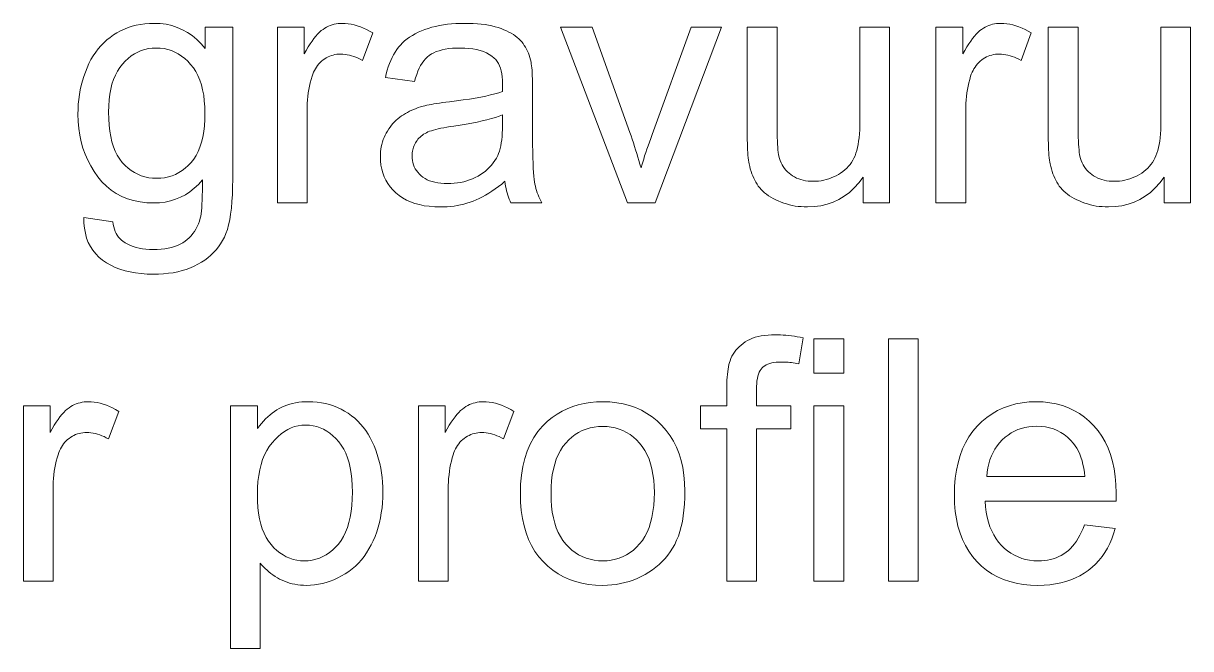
# Model space of a CAD drawing. Extents: x 0 to 594, y 0 to 521.
# Drawn here: x 242.64 to 257.09, y 88.38 to 96.11 of the extents above; entities that cross this region are included whole.
import ezdxf

# ---------------------------------------------------------------- set-up
doc = ezdxf.new("R2010")
doc.units = 0

msp = doc.modelspace()

# ---------------------------------------------------------------- linework, layer by layer
at = {"color": 7, "lineweight": 13}
for points in [[(243.386, 93.711), (243.744, 93.657), (243.749, 93.625), (243.756, 93.595), (243.764, 93.566), (243.774, 93.539), (243.786, 93.514), (243.799, 93.491), (243.814, 93.469), (243.831, 93.45), (243.849, 93.432), (243.868, 93.416), (243.897, 93.397), (243.927, 93.379), (243.96, 93.364), (243.994, 93.35), (244.031, 93.339), (244.069, 93.33), (244.11, 93.323), (244.152, 93.318), (244.196, 93.315), (244.243, 93.314), (244.293, 93.315), (244.341, 93.318), (244.386, 93.323), (244.429, 93.33), (244.47, 93.339), (244.508, 93.35), (244.544, 93.364), (244.578, 93.379), (244.609, 93.397), (244.638, 93.416), (244.665, 93.437), (244.69, 93.46), (244.713, 93.485), (244.735, 93.511), (244.755, 93.539), (244.772, 93.568), (244.789, 93.599), (244.803, 93.632), (244.815, 93.666), (244.826, 93.702), (244.832, 93.727), (244.836, 93.757), (244.841, 93.792), (244.844, 93.832), (244.847, 93.877), (244.85, 93.927), (244.851, 93.981), (244.852, 94.041), (244.853, 94.106), (244.853, 94.175), (244.803, 94.121), (244.751, 94.073), (244.697, 94.03), (244.641, 93.993), (244.582, 93.962), (244.52, 93.936), (244.457, 93.916), (244.39, 93.902), (244.322, 93.894), (244.251, 93.891), (244.164, 93.894), (244.08, 93.904), (244, 93.92), (243.925, 93.942), (243.854, 93.972), (243.786, 94.007), (243.723, 94.049), (243.664, 94.098), (243.609, 94.153), (243.557, 94.214), (243.511, 94.28), (243.469, 94.349), (243.432, 94.42), (243.4, 94.493), (243.373, 94.57), (243.351, 94.648), (243.334, 94.73), (243.322, 94.814), (243.314, 94.9), (243.312, 94.99), (243.313, 95.051), (243.316, 95.112), (243.322, 95.172), (243.33, 95.231), (243.34, 95.289), (243.352, 95.346), (243.367, 95.402), (243.384, 95.457), (243.403, 95.511), (243.424, 95.564), (243.448, 95.615), (243.473, 95.664), (243.501, 95.711), (243.531, 95.755), (243.562, 95.797), (243.596, 95.836), (243.632, 95.873), (243.669, 95.908), (243.709, 95.94), (243.751, 95.97), (243.794, 95.997), (243.839, 96.021), (243.886, 96.043), (243.934, 96.062), (243.983, 96.077), (244.034, 96.09), (244.087, 96.1), (244.141, 96.107), (244.196, 96.112), (244.253, 96.113), (244.329, 96.11), (244.402, 96.101), (244.472, 96.085), (244.539, 96.063), (244.604, 96.035), (244.666, 96.001), (244.726, 95.961), (244.782, 95.914), (244.836, 95.861), (244.888, 95.802), (244.888, 96.064), (245.227, 96.064), (245.227, 94.185), (245.226, 94.087), (245.223, 93.994), (245.218, 93.908), (245.211, 93.827), (245.201, 93.752), (245.19, 93.683), (245.177, 93.62), (245.161, 93.563), (245.144, 93.511), (245.124, 93.466), (245.102, 93.425), (245.078, 93.385), (245.051, 93.347), (245.022, 93.311), (244.99, 93.277), (244.956, 93.244), (244.92, 93.213), (244.881, 93.184), (244.84, 93.157), (244.797, 93.132), (244.751, 93.108), (244.703, 93.087), (244.653, 93.069), (244.601, 93.053), (244.547, 93.039), (244.49, 93.028), (244.432, 93.02), (244.372, 93.014), (244.309, 93.01), (244.245, 93.009), (244.169, 93.01), (244.095, 93.016), (244.025, 93.024), (243.958, 93.037), (243.894, 93.052), (243.832, 93.072), (243.774, 93.094), (243.719, 93.121), (243.666, 93.15), (243.617, 93.184), (243.571, 93.22), (243.531, 93.261), (243.495, 93.305), (243.465, 93.352), (243.439, 93.403), (243.419, 93.457), (243.403, 93.515), (243.392, 93.577), (243.386, 93.642)], [(245.78, 93.891), (245.78, 96.064), (246.111, 96.064), (246.111, 95.735), (246.136, 95.779), (246.161, 95.821), (246.186, 95.859), (246.21, 95.894), (246.233, 95.926), (246.257, 95.955), (246.279, 95.981), (246.302, 96.004), (246.324, 96.023), (246.346, 96.039), (246.367, 96.053), (246.389, 96.066), (246.412, 96.077), (246.435, 96.087), (246.458, 96.095), (246.482, 96.101), (246.507, 96.106), (246.531, 96.11), (246.556, 96.112), (246.582, 96.113), (246.619, 96.112), (246.657, 96.108), (246.694, 96.102), (246.732, 96.094), (246.77, 96.083), (246.808, 96.07), (246.846, 96.055), (246.884, 96.037), (246.922, 96.017), (246.961, 95.994), (246.834, 95.653), (246.807, 95.668), (246.78, 95.681), (246.753, 95.693), (246.726, 95.704), (246.699, 95.713), (246.672, 95.72), (246.645, 95.725), (246.618, 95.729), (246.591, 95.732), (246.564, 95.732), (246.54, 95.732), (246.516, 95.73), (246.493, 95.726), (246.471, 95.721), (246.449, 95.714), (246.428, 95.706), (246.407, 95.697), (246.386, 95.686), (246.366, 95.674), (246.347, 95.66), (246.328, 95.645), (246.31, 95.629), (246.294, 95.611), (246.279, 95.593), (246.264, 95.573), (246.251, 95.552), (246.239, 95.531), (246.228, 95.508), (246.218, 95.483), (246.21, 95.458), (246.198, 95.419), (246.187, 95.378), (246.178, 95.337), (246.17, 95.295), (246.163, 95.253), (246.158, 95.209), (246.154, 95.165), (246.151, 95.12), (246.149, 95.075), (246.148, 95.029), (246.148, 93.891)], [(248.598, 94.159), (248.557, 94.125), (248.516, 94.093), (248.476, 94.064), (248.436, 94.036), (248.397, 94.01), (248.358, 93.987), (248.319, 93.965), (248.28, 93.946), (248.242, 93.929), (248.204, 93.913), (248.166, 93.9), (248.127, 93.887), (248.088, 93.877), (248.048, 93.867), (248.008, 93.86), (247.967, 93.853), (247.925, 93.848), (247.883, 93.844), (247.841, 93.842), (247.798, 93.842), (247.728, 93.843), (247.661, 93.849), (247.598, 93.857), (247.538, 93.87), (247.481, 93.885), (247.427, 93.905), (247.377, 93.927), (247.331, 93.954), (247.287, 93.983), (247.247, 94.017), (247.211, 94.053), (247.178, 94.09), (247.149, 94.13), (247.124, 94.172), (247.103, 94.216), (247.085, 94.262), (247.072, 94.309), (247.062, 94.359), (247.057, 94.41), (247.055, 94.464), (247.055, 94.495), (247.058, 94.526), (247.061, 94.557), (247.066, 94.587), (247.073, 94.616), (247.081, 94.645), (247.09, 94.674), (247.101, 94.701), (247.114, 94.729), (247.127, 94.755), (247.142, 94.781), (247.158, 94.806), (247.175, 94.83), (247.193, 94.853), (247.211, 94.874), (247.231, 94.895), (247.251, 94.915), (247.272, 94.933), (247.295, 94.951), (247.318, 94.967), (247.341, 94.983), (247.366, 94.997), (247.391, 95.011), (247.417, 95.025), (247.443, 95.037), (247.47, 95.049), (247.497, 95.06), (247.525, 95.07), (247.553, 95.079), (247.583, 95.088), (247.605, 95.094), (247.63, 95.099), (247.658, 95.105), (247.687, 95.11), (247.719, 95.116), (247.753, 95.121), (247.789, 95.127), (247.827, 95.132), (247.867, 95.138), (247.91, 95.143), (247.997, 95.154), (248.079, 95.165), (248.157, 95.177), (248.229, 95.189), (248.297, 95.201), (248.361, 95.214), (248.419, 95.228), (248.473, 95.241), (248.522, 95.255), (248.567, 95.27), (248.567, 95.285), (248.568, 95.298), (248.568, 95.31), (248.568, 95.322), (248.569, 95.332), (248.569, 95.341), (248.569, 95.349), (248.569, 95.356), (248.569, 95.362), (248.569, 95.366), (248.568, 95.41), (248.565, 95.451), (248.56, 95.489), (248.552, 95.525), (248.543, 95.558), (248.531, 95.588), (248.518, 95.616), (248.502, 95.641), (248.484, 95.664), (248.465, 95.683), (248.435, 95.707), (248.403, 95.728), (248.368, 95.747), (248.33, 95.763), (248.289, 95.777), (248.246, 95.788), (248.2, 95.797), (248.151, 95.803), (248.099, 95.807), (248.045, 95.808), (247.995, 95.807), (247.947, 95.805), (247.901, 95.8), (247.859, 95.794), (247.819, 95.785), (247.782, 95.775), (247.748, 95.764), (247.716, 95.75), (247.688, 95.734), (247.661, 95.717), (247.637, 95.698), (247.615, 95.675), (247.593, 95.65), (247.573, 95.622), (247.554, 95.591), (247.536, 95.557), (247.52, 95.521), (247.505, 95.482), (247.491, 95.44), (247.478, 95.395), (247.118, 95.444), (247.129, 95.489), (247.14, 95.533), (247.153, 95.575), (247.168, 95.615), (247.183, 95.653), (247.2, 95.689), (247.218, 95.724), (247.237, 95.757), (247.258, 95.788), (247.28, 95.817), (247.303, 95.845), (247.329, 95.872), (247.356, 95.897), (247.386, 95.921), (247.417, 95.943), (247.451, 95.964), (247.487, 95.984), (247.524, 96.003), (247.564, 96.02), (247.605, 96.036), (247.648, 96.051), (247.693, 96.064), (247.739, 96.075), (247.786, 96.085), (247.835, 96.094), (247.885, 96.101), (247.936, 96.106), (247.989, 96.11), (248.043, 96.112), (248.098, 96.113), (248.153, 96.112), (248.206, 96.11), (248.256, 96.107), (248.304, 96.103), (248.351, 96.097), (248.395, 96.09), (248.437, 96.081), (248.477, 96.071), (248.515, 96.06), (248.551, 96.048), (248.584, 96.034), (248.617, 96.02), (248.647, 96.005), (248.675, 95.99), (248.702, 95.974), (248.726, 95.957), (248.749, 95.939), (248.77, 95.921), (248.789, 95.902), (248.806, 95.883), (248.822, 95.863), (248.837, 95.841), (248.851, 95.819), (248.864, 95.795), (248.876, 95.771), (248.887, 95.745), (248.897, 95.718), (248.906, 95.691), (248.914, 95.662), (248.921, 95.632), (248.924, 95.612), (248.928, 95.588), (248.93, 95.562), (248.933, 95.533), (248.935, 95.5), (248.936, 95.465), (248.938, 95.426), (248.939, 95.385), (248.939, 95.34), (248.939, 95.292), (248.939, 94.801), (248.94, 94.702), (248.94, 94.611), (248.942, 94.527), (248.943, 94.451), (248.945, 94.382), (248.948, 94.321), (248.951, 94.267), (248.954, 94.221), (248.958, 94.183), (248.963, 94.152), (248.968, 94.125), (248.974, 94.098), (248.981, 94.071), (248.989, 94.045), (248.998, 94.018), (249.008, 93.992), (249.018, 93.967), (249.03, 93.941), (249.043, 93.916), (249.056, 93.891), (248.671, 93.891), (248.66, 93.914), (248.65, 93.938), (248.641, 93.963), (248.632, 93.989), (248.624, 94.015), (248.617, 94.042), (248.611, 94.07), (248.606, 94.099), (248.601, 94.128)], [(253.933, 93.891), (253.933, 96.064), (254.264, 96.064), (254.264, 95.735), (254.289, 95.779), (254.314, 95.821), (254.338, 95.859), (254.363, 95.894), (254.386, 95.926), (254.409, 95.955), (254.432, 95.981), (254.455, 96.004), (254.477, 96.023), (254.498, 96.039), (254.52, 96.053), (254.542, 96.066), (254.565, 96.077), (254.588, 96.087), (254.611, 96.095), (254.635, 96.101), (254.659, 96.106), (254.684, 96.11), (254.709, 96.112), (254.735, 96.113), (254.772, 96.112), (254.81, 96.108), (254.847, 96.102), (254.885, 96.094), (254.923, 96.083), (254.96, 96.07), (254.999, 96.055), (255.037, 96.037), (255.075, 96.017), (255.113, 95.994), (254.986, 95.653), (254.959, 95.668), (254.932, 95.681), (254.905, 95.693), (254.878, 95.704), (254.851, 95.713), (254.824, 95.72), (254.797, 95.725), (254.77, 95.729), (254.743, 95.732), (254.716, 95.732), (254.692, 95.732), (254.669, 95.73), (254.646, 95.726), (254.624, 95.721), (254.602, 95.714), (254.58, 95.706), (254.559, 95.697), (254.539, 95.686), (254.519, 95.674), (254.499, 95.66), (254.481, 95.645), (254.463, 95.629), (254.447, 95.611), (254.431, 95.593), (254.417, 95.573), (254.404, 95.552), (254.392, 95.531), (254.381, 95.508), (254.371, 95.483), (254.362, 95.458), (254.351, 95.419), (254.34, 95.378), (254.331, 95.337), (254.323, 95.295), (254.316, 95.253), (254.311, 95.209), (254.306, 95.165), (254.303, 95.12), (254.302, 95.075), (254.301, 95.029), (254.301, 93.891)], [(250.114, 93.891), (249.287, 96.064), (249.676, 96.064), (250.143, 94.762), (250.158, 94.72), (250.172, 94.678), (250.187, 94.635), (250.201, 94.591), (250.215, 94.548), (250.229, 94.504), (250.243, 94.459), (250.256, 94.415), (250.269, 94.37), (250.282, 94.325), (250.292, 94.36), (250.303, 94.396), (250.315, 94.434), (250.327, 94.473), (250.341, 94.514), (250.355, 94.556), (250.37, 94.599), (250.385, 94.644), (250.402, 94.69), (250.419, 94.738), (250.902, 96.064), (251.28, 96.064), (250.458, 93.891)], [(253.03, 93.891), (253.03, 94.21), (252.978, 94.14), (252.921, 94.077), (252.861, 94.022), (252.798, 93.974), (252.731, 93.934), (252.66, 93.901), (252.586, 93.875), (252.508, 93.856), (252.426, 93.845), (252.341, 93.842), (252.302, 93.842), (252.265, 93.845), (252.227, 93.848), (252.191, 93.853), (252.155, 93.86), (252.119, 93.868), (252.084, 93.878), (252.049, 93.889), (252.015, 93.901), (251.981, 93.915), (251.949, 93.93), (251.918, 93.946), (251.889, 93.963), (251.862, 93.98), (251.836, 93.998), (251.812, 94.017), (251.79, 94.037), (251.77, 94.057), (251.751, 94.079), (251.734, 94.1), (251.718, 94.123), (251.703, 94.147), (251.69, 94.172), (251.677, 94.198), (251.665, 94.225), (251.654, 94.252), (251.644, 94.281), (251.635, 94.311), (251.627, 94.342), (251.62, 94.374), (251.616, 94.397), (251.612, 94.422), (251.609, 94.45), (251.606, 94.481), (251.603, 94.514), (251.601, 94.549), (251.6, 94.588), (251.599, 94.628), (251.598, 94.672), (251.598, 94.717), (251.598, 96.064), (251.966, 96.064), (251.966, 94.859), (251.966, 94.803), (251.967, 94.751), (251.968, 94.702), (251.97, 94.658), (251.972, 94.617), (251.974, 94.58), (251.977, 94.547), (251.98, 94.517), (251.984, 94.492), (251.989, 94.47), (251.996, 94.441), (252.006, 94.414), (252.016, 94.388), (252.029, 94.364), (252.043, 94.34), (252.058, 94.318), (252.075, 94.297), (252.094, 94.277), (252.114, 94.259), (252.136, 94.242), (252.159, 94.226), (252.183, 94.212), (252.208, 94.199), (252.234, 94.189), (252.262, 94.18), (252.29, 94.172), (252.32, 94.166), (252.35, 94.162), (252.382, 94.16), (252.414, 94.159), (252.447, 94.16), (252.48, 94.162), (252.512, 94.166), (252.544, 94.172), (252.575, 94.18), (252.606, 94.189), (252.636, 94.2), (252.666, 94.213), (252.696, 94.228), (252.725, 94.244), (252.753, 94.261), (252.78, 94.28), (252.805, 94.3), (252.828, 94.321), (252.849, 94.344), (252.869, 94.368), (252.887, 94.393), (252.903, 94.419), (252.918, 94.446), (252.931, 94.475), (252.942, 94.506), (252.953, 94.539), (252.962, 94.575), (252.97, 94.613), (252.976, 94.654), (252.982, 94.698), (252.986, 94.744), (252.989, 94.794), (252.991, 94.845), (252.991, 94.9), (252.991, 96.064), (253.36, 96.064), (253.36, 93.891)], [(256.757, 93.891), (256.757, 94.21), (256.704, 94.14), (256.648, 94.077), (256.588, 94.022), (256.524, 93.974), (256.457, 93.934), (256.387, 93.901), (256.312, 93.875), (256.234, 93.856), (256.152, 93.845), (256.067, 93.842), (256.029, 93.842), (255.991, 93.845), (255.954, 93.848), (255.917, 93.853), (255.881, 93.86), (255.845, 93.868), (255.81, 93.878), (255.776, 93.889), (255.741, 93.901), (255.708, 93.915), (255.675, 93.93), (255.645, 93.946), (255.616, 93.963), (255.588, 93.98), (255.563, 93.998), (255.539, 94.017), (255.516, 94.037), (255.496, 94.057), (255.477, 94.079), (255.46, 94.1), (255.445, 94.123), (255.43, 94.147), (255.416, 94.172), (255.403, 94.198), (255.391, 94.225), (255.381, 94.252), (255.371, 94.281), (255.362, 94.311), (255.354, 94.342), (255.347, 94.374), (255.342, 94.397), (255.339, 94.422), (255.335, 94.45), (255.332, 94.481), (255.33, 94.514), (255.328, 94.549), (255.326, 94.588), (255.325, 94.628), (255.324, 94.672), (255.324, 94.717), (255.324, 96.064), (255.692, 96.064), (255.692, 94.859), (255.693, 94.803), (255.693, 94.751), (255.695, 94.702), (255.696, 94.658), (255.698, 94.617), (255.701, 94.58), (255.704, 94.547), (255.707, 94.517), (255.711, 94.492), (255.715, 94.47), (255.723, 94.441), (255.732, 94.414), (255.743, 94.388), (255.755, 94.364), (255.769, 94.34), (255.785, 94.318), (255.802, 94.297), (255.82, 94.277), (255.841, 94.259), (255.862, 94.242), (255.885, 94.226), (255.909, 94.212), (255.935, 94.199), (255.961, 94.189), (255.988, 94.18), (256.017, 94.172), (256.046, 94.166), (256.076, 94.162), (256.108, 94.16), (256.141, 94.159), (256.174, 94.16), (256.206, 94.162), (256.238, 94.166), (256.27, 94.172), (256.301, 94.18), (256.332, 94.189), (256.363, 94.2), (256.393, 94.213), (256.422, 94.228), (256.452, 94.244), (256.48, 94.261), (256.506, 94.28), (256.531, 94.3), (256.554, 94.321), (256.576, 94.344), (256.595, 94.368), (256.613, 94.393), (256.63, 94.419), (256.644, 94.446), (256.657, 94.475), (256.669, 94.506), (256.679, 94.539), (256.688, 94.575), (256.696, 94.613), (256.703, 94.654), (256.708, 94.698), (256.712, 94.744), (256.715, 94.794), (256.717, 94.845), (256.718, 94.9), (256.718, 96.064), (257.086, 96.064), (257.086, 93.891)], [(243.69, 95.016), (243.692, 94.933), (243.697, 94.854), (243.706, 94.78), (243.718, 94.711), (243.733, 94.646), (243.752, 94.586), (243.774, 94.531), (243.799, 94.48), (243.828, 94.434), (243.86, 94.392), (243.895, 94.355), (243.932, 94.321), (243.97, 94.292), (244.01, 94.266), (244.052, 94.245), (244.095, 94.227), (244.14, 94.213), (244.187, 94.203), (244.236, 94.198), (244.286, 94.196), (244.336, 94.198), (244.384, 94.203), (244.431, 94.213), (244.476, 94.227), (244.519, 94.244), (244.561, 94.266), (244.601, 94.291), (244.64, 94.321), (244.676, 94.354), (244.712, 94.391), (244.744, 94.432), (244.773, 94.478), (244.799, 94.528), (244.822, 94.583), (244.841, 94.642), (244.856, 94.706), (244.868, 94.773), (244.877, 94.846), (244.882, 94.923), (244.883, 95.004), (244.882, 95.082), (244.876, 95.156), (244.868, 95.226), (244.855, 95.292), (244.839, 95.354), (244.82, 95.412), (244.797, 95.466), (244.77, 95.517), (244.74, 95.563), (244.706, 95.606), (244.67, 95.644), (244.633, 95.679), (244.594, 95.709), (244.553, 95.735), (244.511, 95.758), (244.468, 95.776), (244.423, 95.79), (244.377, 95.8), (244.329, 95.806), (244.28, 95.808), (244.231, 95.806), (244.185, 95.8), (244.139, 95.79), (244.095, 95.776), (244.053, 95.758), (244.012, 95.736), (243.972, 95.71), (243.934, 95.68), (243.897, 95.647), (243.862, 95.609), (243.83, 95.567), (243.8, 95.521), (243.775, 95.472), (243.752, 95.418), (243.733, 95.361), (243.718, 95.3), (243.706, 95.235), (243.697, 95.166), (243.692, 95.093)], [(248.567, 94.981), (248.525, 94.965), (248.479, 94.95), (248.429, 94.935), (248.374, 94.92), (248.316, 94.906), (248.254, 94.892), (248.188, 94.879), (248.118, 94.866), (248.044, 94.854), (247.965, 94.842), (247.921, 94.836), (247.88, 94.829), (247.841, 94.822), (247.805, 94.815), (247.771, 94.807), (247.741, 94.8), (247.713, 94.792), (247.687, 94.785), (247.664, 94.777), (247.644, 94.769), (247.626, 94.76), (247.608, 94.751), (247.591, 94.741), (247.576, 94.73), (247.561, 94.718), (247.547, 94.706), (247.533, 94.693), (247.521, 94.679), (247.509, 94.664), (247.499, 94.649), (247.489, 94.633), (247.48, 94.617), (247.473, 94.6), (247.466, 94.583), (247.46, 94.566), (247.456, 94.548), (247.452, 94.53), (247.45, 94.512), (247.448, 94.493), (247.448, 94.474), (247.449, 94.445), (247.452, 94.417), (247.458, 94.39), (247.465, 94.364), (247.475, 94.339), (247.488, 94.315), (247.502, 94.292), (247.519, 94.27), (247.538, 94.249), (247.559, 94.228), (247.582, 94.21), (247.608, 94.193), (247.635, 94.178), (247.665, 94.166), (247.697, 94.155), (247.73, 94.146), (247.766, 94.139), (247.804, 94.134), (247.844, 94.131), (247.886, 94.13), (247.928, 94.131), (247.969, 94.134), (248.009, 94.139), (248.048, 94.145), (248.087, 94.153), (248.124, 94.164), (248.16, 94.176), (248.196, 94.19), (248.23, 94.206), (248.264, 94.223), (248.296, 94.243), (248.327, 94.263), (248.356, 94.285), (248.383, 94.309), (248.408, 94.334), (248.431, 94.36), (248.453, 94.387), (248.473, 94.416), (248.491, 94.446), (248.508, 94.478), (248.519, 94.504), (248.529, 94.533), (248.538, 94.564), (248.546, 94.597), (248.552, 94.633), (248.557, 94.671), (248.562, 94.711), (248.565, 94.754), (248.566, 94.799), (248.567, 94.846)], [(251.345, 89.209), (251.345, 91.095), (251.02, 91.095), (251.02, 91.382), (251.345, 91.382), (251.345, 91.613), (251.345, 91.656), (251.346, 91.696), (251.348, 91.734), (251.351, 91.77), (251.355, 91.804), (251.359, 91.835), (251.364, 91.864), (251.37, 91.891), (251.376, 91.916), (251.384, 91.938), (251.395, 91.967), (251.408, 91.994), (251.423, 92.02), (251.439, 92.044), (251.457, 92.068), (251.477, 92.091), (251.498, 92.112), (251.521, 92.133), (251.545, 92.152), (251.571, 92.171), (251.599, 92.188), (251.629, 92.203), (251.661, 92.216), (251.695, 92.228), (251.732, 92.237), (251.771, 92.246), (251.811, 92.252), (251.854, 92.256), (251.899, 92.259), (251.947, 92.26), (251.978, 92.259), (252.01, 92.258), (252.043, 92.256), (252.076, 92.254), (252.11, 92.251), (252.145, 92.246), (252.18, 92.242), (252.216, 92.236), (252.253, 92.23), (252.29, 92.223), (252.235, 91.902), (252.212, 91.906), (252.19, 91.909), (252.167, 91.912), (252.145, 91.915), (252.124, 91.917), (252.102, 91.919), (252.081, 91.92), (252.06, 91.921), (252.039, 91.922), (252.018, 91.922), (251.986, 91.921), (251.955, 91.919), (251.926, 91.916), (251.9, 91.911), (251.875, 91.904), (251.852, 91.896), (251.831, 91.887), (251.813, 91.876), (251.796, 91.864), (251.781, 91.85), (251.768, 91.835), (251.756, 91.817), (251.745, 91.796), (251.736, 91.773), (251.729, 91.748), (251.722, 91.72), (251.717, 91.689), (251.714, 91.656), (251.712, 91.62), (251.711, 91.582), (251.711, 91.382), (252.135, 91.382), (252.135, 91.095), (251.711, 91.095), (251.711, 89.209)], [(252.423, 91.785), (252.423, 92.209), (252.792, 92.209), (252.792, 91.785)], [(253.344, 89.209), (253.344, 92.209), (253.713, 92.209), (253.713, 89.209)], [(242.636, 89.209), (242.636, 91.382), (242.967, 91.382), (242.967, 91.052), (242.992, 91.097), (243.017, 91.139), (243.041, 91.177), (243.065, 91.212), (243.089, 91.244), (243.112, 91.273), (243.135, 91.299), (243.158, 91.322), (243.18, 91.341), (243.201, 91.357), (243.223, 91.371), (243.245, 91.384), (243.268, 91.395), (243.291, 91.404), (243.314, 91.413), (243.338, 91.419), (243.362, 91.424), (243.387, 91.428), (243.412, 91.43), (243.438, 91.431), (243.475, 91.43), (243.512, 91.426), (243.55, 91.42), (243.588, 91.412), (243.625, 91.401), (243.663, 91.388), (243.701, 91.373), (243.74, 91.355), (243.778, 91.335), (243.816, 91.312), (243.689, 90.971), (243.662, 90.986), (243.635, 90.999), (243.608, 91.011), (243.581, 91.022), (243.554, 91.03), (243.527, 91.038), (243.5, 91.043), (243.473, 91.047), (243.446, 91.05), (243.419, 91.05), (243.395, 91.05), (243.372, 91.047), (243.349, 91.044), (243.327, 91.039), (243.305, 91.032), (243.283, 91.024), (243.262, 91.015), (243.242, 91.004), (243.222, 90.991), (243.202, 90.978), (243.184, 90.963), (243.166, 90.946), (243.15, 90.929), (243.134, 90.911), (243.12, 90.891), (243.107, 90.87), (243.095, 90.848), (243.084, 90.825), (243.074, 90.801), (243.065, 90.776), (243.054, 90.736), (243.043, 90.696), (243.034, 90.655), (243.026, 90.613), (243.019, 90.57), (243.014, 90.527), (243.009, 90.483), (243.006, 90.438), (243.004, 90.393), (243.004, 90.346), (243.004, 89.209)], [(245.2, 88.376), (245.2, 91.382), (245.535, 91.382), (245.535, 91.099), (245.559, 91.132), (245.584, 91.162), (245.609, 91.191), (245.635, 91.219), (245.662, 91.244), (245.689, 91.269), (245.716, 91.291), (245.745, 91.312), (245.774, 91.331), (245.803, 91.348), (245.834, 91.364), (245.866, 91.378), (245.899, 91.39), (245.933, 91.401), (245.969, 91.41), (246.005, 91.418), (246.044, 91.424), (246.083, 91.428), (246.124, 91.43), (246.166, 91.431), (246.221, 91.43), (246.274, 91.425), (246.327, 91.418), (246.378, 91.408), (246.427, 91.395), (246.476, 91.379), (246.523, 91.361), (246.569, 91.339), (246.613, 91.315), (246.657, 91.288), (246.698, 91.258), (246.738, 91.226), (246.775, 91.191), (246.81, 91.154), (246.843, 91.115), (246.874, 91.073), (246.903, 91.03), (246.93, 90.983), (246.955, 90.935), (246.978, 90.884), (246.999, 90.831), (247.017, 90.777), (247.033, 90.722), (247.047, 90.667), (247.059, 90.61), (247.069, 90.552), (247.077, 90.494), (247.082, 90.434), (247.085, 90.373), (247.086, 90.312), (247.085, 90.246), (247.082, 90.181), (247.076, 90.117), (247.067, 90.055), (247.056, 89.995), (247.043, 89.935), (247.028, 89.877), (247.01, 89.82), (246.989, 89.765), (246.967, 89.711), (246.942, 89.659), (246.914, 89.609), (246.885, 89.562), (246.854, 89.517), (246.82, 89.475), (246.784, 89.435), (246.746, 89.398), (246.706, 89.364), (246.663, 89.331), (246.619, 89.302), (246.573, 89.275), (246.527, 89.25), (246.48, 89.229), (246.433, 89.211), (246.385, 89.195), (246.337, 89.182), (246.288, 89.172), (246.239, 89.165), (246.189, 89.161), (246.139, 89.159), (246.102, 89.16), (246.067, 89.163), (246.032, 89.166), (245.998, 89.172), (245.964, 89.179), (245.932, 89.187), (245.9, 89.198), (245.868, 89.209), (245.838, 89.222), (245.808, 89.237), (245.78, 89.253), (245.752, 89.27), (245.725, 89.288), (245.7, 89.306), (245.675, 89.325), (245.652, 89.345), (245.629, 89.366), (245.608, 89.388), (245.587, 89.41), (245.568, 89.434), (245.568, 88.376)], [(247.526, 89.209), (247.526, 91.382), (247.858, 91.382), (247.858, 91.052), (247.883, 91.097), (247.908, 91.139), (247.932, 91.177), (247.956, 91.212), (247.98, 91.244), (248.003, 91.273), (248.026, 91.299), (248.048, 91.322), (248.071, 91.341), (248.092, 91.357), (248.114, 91.371), (248.136, 91.384), (248.159, 91.395), (248.182, 91.404), (248.205, 91.413), (248.229, 91.419), (248.253, 91.424), (248.278, 91.428), (248.303, 91.43), (248.329, 91.431), (248.366, 91.43), (248.403, 91.426), (248.441, 91.42), (248.479, 91.412), (248.516, 91.401), (248.554, 91.388), (248.592, 91.373), (248.63, 91.355), (248.669, 91.335), (248.707, 91.312), (248.58, 90.971), (248.553, 90.986), (248.526, 90.999), (248.499, 91.011), (248.472, 91.022), (248.445, 91.03), (248.418, 91.038), (248.391, 91.043), (248.364, 91.047), (248.337, 91.05), (248.31, 91.05), (248.286, 91.05), (248.263, 91.047), (248.24, 91.044), (248.217, 91.039), (248.196, 91.032), (248.174, 91.024), (248.153, 91.015), (248.133, 91.004), (248.113, 90.991), (248.093, 90.978), (248.075, 90.963), (248.057, 90.946), (248.04, 90.929), (248.025, 90.911), (248.011, 90.891), (247.998, 90.87), (247.986, 90.848), (247.975, 90.825), (247.965, 90.801), (247.956, 90.776), (247.944, 90.736), (247.934, 90.696), (247.925, 90.655), (247.917, 90.613), (247.91, 90.57), (247.905, 90.527), (247.9, 90.483), (247.897, 90.438), (247.895, 90.393), (247.895, 90.346), (247.895, 89.209)], [(248.789, 90.295), (248.792, 90.413), (248.802, 90.524), (248.819, 90.629), (248.843, 90.728), (248.873, 90.821), (248.91, 90.907), (248.953, 90.987), (249.004, 91.061), (249.061, 91.128), (249.125, 91.189), (249.182, 91.235), (249.242, 91.276), (249.304, 91.313), (249.369, 91.344), (249.436, 91.371), (249.505, 91.392), (249.577, 91.409), (249.652, 91.421), (249.729, 91.429), (249.808, 91.431), (249.896, 91.428), (249.981, 91.419), (250.062, 91.405), (250.14, 91.384), (250.215, 91.358), (250.287, 91.325), (250.355, 91.287), (250.42, 91.243), (250.482, 91.193), (250.541, 91.137), (250.595, 91.076), (250.643, 91.011), (250.686, 90.941), (250.723, 90.867), (250.754, 90.788), (250.78, 90.704), (250.8, 90.616), (250.814, 90.524), (250.822, 90.427), (250.825, 90.326), (250.824, 90.244), (250.82, 90.165), (250.814, 90.09), (250.805, 90.019), (250.794, 89.951), (250.78, 89.887), (250.763, 89.826), (250.745, 89.769), (250.723, 89.716), (250.699, 89.666), (250.673, 89.619), (250.644, 89.574), (250.613, 89.531), (250.58, 89.491), (250.545, 89.452), (250.507, 89.416), (250.467, 89.382), (250.425, 89.35), (250.38, 89.32), (250.333, 89.292), (250.284, 89.267), (250.235, 89.245), (250.185, 89.225), (250.134, 89.207), (250.082, 89.193), (250.029, 89.181), (249.975, 89.171), (249.92, 89.165), (249.865, 89.161), (249.808, 89.159), (249.719, 89.162), (249.633, 89.171), (249.55, 89.186), (249.471, 89.206), (249.396, 89.233), (249.323, 89.265), (249.255, 89.303), (249.19, 89.347), (249.128, 89.397), (249.07, 89.452), (249.017, 89.513), (248.969, 89.579), (248.927, 89.651), (248.89, 89.727), (248.859, 89.809), (248.834, 89.896), (248.814, 89.988), (248.8, 90.085), (248.792, 90.188)], [(252.423, 89.209), (252.423, 91.382), (252.792, 91.382), (252.792, 89.209)], [(255.771, 89.908), (256.152, 89.861), (256.132, 89.796), (256.11, 89.734), (256.084, 89.675), (256.055, 89.618), (256.023, 89.565), (255.989, 89.515), (255.951, 89.468), (255.91, 89.423), (255.866, 89.382), (255.818, 89.344), (255.768, 89.309), (255.716, 89.277), (255.66, 89.25), (255.602, 89.226), (255.541, 89.206), (255.477, 89.189), (255.411, 89.176), (255.342, 89.167), (255.271, 89.161), (255.196, 89.159), (255.103, 89.162), (255.013, 89.171), (254.928, 89.186), (254.846, 89.206), (254.769, 89.233), (254.695, 89.265), (254.625, 89.303), (254.56, 89.347), (254.498, 89.397), (254.44, 89.453), (254.387, 89.514), (254.34, 89.58), (254.298, 89.651), (254.261, 89.726), (254.231, 89.806), (254.205, 89.891), (254.186, 89.98), (254.172, 90.074), (254.164, 90.173), (254.161, 90.277), (254.164, 90.384), (254.172, 90.486), (254.186, 90.584), (254.206, 90.676), (254.231, 90.764), (254.262, 90.847), (254.299, 90.924), (254.341, 90.997), (254.39, 91.065), (254.443, 91.128), (254.501, 91.186), (254.563, 91.237), (254.628, 91.283), (254.696, 91.322), (254.768, 91.355), (254.842, 91.382), (254.921, 91.404), (255.002, 91.419), (255.087, 91.428), (255.176, 91.431), (255.261, 91.428), (255.344, 91.419), (255.423, 91.404), (255.499, 91.383), (255.572, 91.357), (255.641, 91.324), (255.708, 91.286), (255.771, 91.241), (255.831, 91.191), (255.888, 91.134), (255.94, 91.072), (255.987, 91.006), (256.029, 90.934), (256.065, 90.858), (256.095, 90.777), (256.12, 90.691), (256.139, 90.6), (256.153, 90.505), (256.161, 90.405), (256.164, 90.299), (256.164, 90.292), (256.164, 90.285), (256.164, 90.277), (256.164, 90.268), (256.164, 90.258), (256.163, 90.248), (256.163, 90.237), (256.163, 90.226), (256.163, 90.214), (256.162, 90.201), (254.541, 90.201), (254.547, 90.131), (254.556, 90.065), (254.568, 90.001), (254.584, 89.941), (254.602, 89.885), (254.624, 89.832), (254.649, 89.782), (254.678, 89.735), (254.709, 89.692), (254.744, 89.653), (254.781, 89.616), (254.82, 89.584), (254.861, 89.556), (254.904, 89.531), (254.949, 89.51), (254.995, 89.493), (255.043, 89.479), (255.093, 89.47), (255.145, 89.464), (255.198, 89.462), (255.238, 89.463), (255.277, 89.467), (255.314, 89.472), (255.351, 89.479), (255.386, 89.489), (255.42, 89.501), (255.453, 89.514), (255.484, 89.53), (255.515, 89.549), (255.544, 89.569), (255.572, 89.591), (255.599, 89.616), (255.625, 89.644), (255.649, 89.674), (255.673, 89.707), (255.695, 89.742), (255.716, 89.78), (255.735, 89.82), (255.754, 89.863)], [(245.533, 90.283), (245.535, 90.201), (245.54, 90.124), (245.548, 90.051), (245.56, 89.982), (245.576, 89.918), (245.594, 89.858), (245.616, 89.803), (245.642, 89.752), (245.671, 89.705), (245.703, 89.663), (245.738, 89.625), (245.774, 89.591), (245.811, 89.561), (245.85, 89.535), (245.891, 89.512), (245.933, 89.494), (245.976, 89.48), (246.021, 89.47), (246.067, 89.464), (246.114, 89.462), (246.163, 89.464), (246.21, 89.471), (246.255, 89.481), (246.3, 89.496), (246.342, 89.514), (246.384, 89.537), (246.424, 89.564), (246.462, 89.595), (246.499, 89.631), (246.535, 89.67), (246.568, 89.714), (246.598, 89.762), (246.624, 89.815), (246.647, 89.873), (246.666, 89.935), (246.682, 90.001), (246.694, 90.073), (246.703, 90.148), (246.708, 90.229), (246.71, 90.314), (246.708, 90.395), (246.703, 90.471), (246.695, 90.544), (246.683, 90.613), (246.667, 90.677), (246.648, 90.737), (246.626, 90.793), (246.601, 90.845), (246.571, 90.892), (246.539, 90.936), (246.504, 90.975), (246.468, 91.01), (246.43, 91.041), (246.392, 91.068), (246.352, 91.091), (246.31, 91.109), (246.267, 91.124), (246.223, 91.134), (246.178, 91.14), (246.131, 91.142), (246.084, 91.14), (246.039, 91.134), (245.994, 91.123), (245.951, 91.107), (245.909, 91.087), (245.868, 91.063), (245.828, 91.035), (245.789, 91.002), (245.751, 90.964), (245.714, 90.922), (245.68, 90.876), (245.649, 90.826), (245.622, 90.772), (245.598, 90.715), (245.578, 90.653), (245.562, 90.587), (245.549, 90.517), (245.54, 90.443), (245.535, 90.365)], [(249.168, 90.295), (249.169, 90.214), (249.175, 90.137), (249.184, 90.064), (249.197, 89.995), (249.213, 89.93), (249.233, 89.87), (249.257, 89.814), (249.284, 89.762), (249.315, 89.714), (249.35, 89.67), (249.387, 89.631), (249.426, 89.595), (249.467, 89.564), (249.51, 89.537), (249.555, 89.514), (249.602, 89.496), (249.651, 89.481), (249.701, 89.471), (249.754, 89.464), (249.808, 89.462), (249.862, 89.464), (249.914, 89.471), (249.964, 89.481), (250.013, 89.496), (250.059, 89.515), (250.104, 89.537), (250.147, 89.565), (250.188, 89.596), (250.227, 89.631), (250.264, 89.671), (250.299, 89.715), (250.33, 89.763), (250.357, 89.816), (250.381, 89.873), (250.401, 89.935), (250.417, 90), (250.43, 90.071), (250.439, 90.145), (250.445, 90.224), (250.447, 90.307), (250.445, 90.386), (250.439, 90.461), (250.43, 90.532), (250.417, 90.599), (250.401, 90.662), (250.381, 90.721), (250.357, 90.776), (250.329, 90.827), (250.298, 90.875), (250.263, 90.918), (250.226, 90.958), (250.187, 90.993), (250.146, 91.024), (250.103, 91.051), (250.058, 91.074), (250.012, 91.093), (249.963, 91.107), (249.913, 91.118), (249.862, 91.124), (249.808, 91.126), (249.754, 91.124), (249.701, 91.118), (249.651, 91.107), (249.602, 91.093), (249.555, 91.074), (249.51, 91.052), (249.467, 91.025), (249.426, 90.994), (249.387, 90.959), (249.35, 90.919), (249.315, 90.876), (249.284, 90.828), (249.257, 90.776), (249.233, 90.72), (249.213, 90.66), (249.197, 90.595), (249.184, 90.527), (249.175, 90.454), (249.169, 90.377)], [(254.562, 90.504), (255.775, 90.504), (255.77, 90.557), (255.762, 90.608), (255.753, 90.656), (255.741, 90.701), (255.728, 90.744), (255.713, 90.784), (255.697, 90.821), (255.678, 90.855), (255.658, 90.886), (255.636, 90.915), (255.6, 90.956), (255.562, 90.992), (255.521, 91.024), (255.479, 91.051), (255.434, 91.075), (255.387, 91.094), (255.339, 91.109), (255.288, 91.12), (255.235, 91.126), (255.18, 91.128), (255.13, 91.126), (255.082, 91.121), (255.035, 91.113), (254.99, 91.101), (254.946, 91.086), (254.904, 91.067), (254.864, 91.045), (254.826, 91.019), (254.789, 90.991), (254.753, 90.958), (254.72, 90.923), (254.69, 90.886), (254.663, 90.846), (254.64, 90.804), (254.619, 90.76), (254.601, 90.713), (254.587, 90.664), (254.575, 90.613), (254.567, 90.56)]]:
    msp.add_lwpolyline(points, close=True, dxfattribs=at)

doc.saveas('drawing.dxf')
